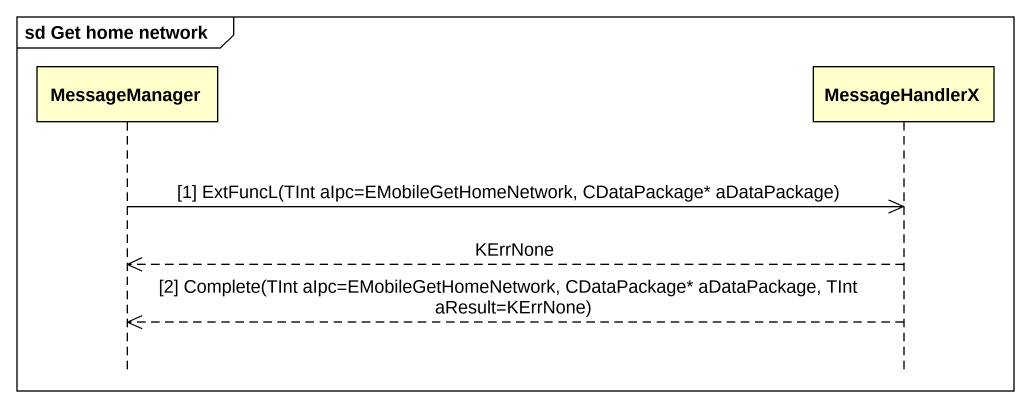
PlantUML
@startuml
mainframe sd Get home network
hide footbox
participant MessageManager
participant MessageHandlerX

MessageManager ->> MessageHandlerX : [1] ExtFuncL(TInt aIpc=EMobileGetHomeNetwork, CDataPackage* aDataPackage)
MessageHandlerX -->> MessageManager : KErrNone
MessageHandlerX -->> MessageManager : [2] Complete(TInt aIpc=EMobileGetHomeNetwork, CDataPackage* aDataPackage, TInt aResult=KErrNone)
@enduml
